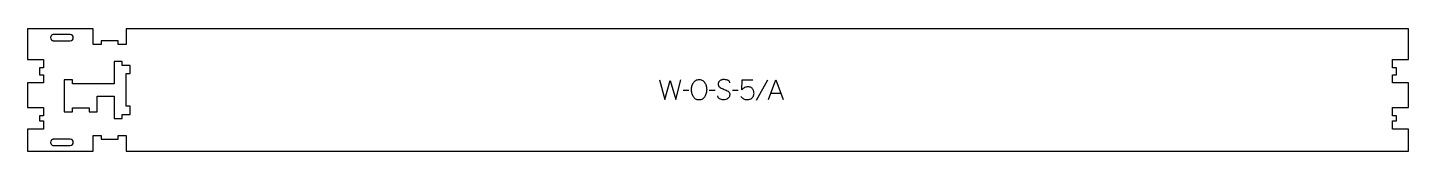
# Model space of a CAD drawing. Extents: x 0 to 2100, y 0 to 186.
import ezdxf

# ---------------------------------------------------------------- set-up
doc = ezdxf.new("R2010")
doc.units = 0
for name, color, linetype in [('1_ANYTOOL_1MMDEEP_LABELS_S', 2, 'CONTINUOUS'), ('3_ANYTOOL_CUTTHROUGH_INSID', 4, 'CONTINUOUS'), ('4_ANYTOOL_CUTTHROUGH_OUTSI', 5, 'CONTINUOUS')]:
    doc.layers.add(name, color=color, linetype=linetype)

msp = doc.modelspace()

# ---------------------------------------------------------------- linework, layer by layer
at = {"layer": '1_ANYTOOL_1MMDEEP_LABELS_S'}
for p, q in [((1125.069295, 107.776212), (1107.88358, 77.004783)), ((1005.326437, 92.133355), (996.540723, 92.047641)), ((1045.355009, 92.133355), (1036.569295, 92.047641)), ((1080.412152, 92.133355), (1071.626437, 92.047641)), ((1130.255009, 87.804783), (1145.169295, 87.804783))]:
    msp.add_line(p, q, dxfattribs=at)
for points in [[(960.969295, 108.247641), (968.68358, 78.247641), (977.126437, 107.347641), (985.612152, 78.247641), (993.112152, 108.247641)], [(1126.78358, 78.247641), (1137.669295, 108.247641), (1148.726437, 78.247641)]]:
    msp.add_lwpolyline(points, dxfattribs=at)
msp.add_lwpolyline([(1021.397866, 108.590498, -0.064784), (1024.071821, 108.242576, -0.088904), (1026.497866, 107.111926, -0.05419), (1028.420431, 105.419796, -0.051179), (1029.947866, 103.361926, -0.041653), (1031.130066, 100.933154, -0.036749), (1031.919295, 98.347641, -0.024892), (1032.377074, 95.728377, -0.030823), (1032.540723, 93.076212, -0.034269), (1032.364203, 90.503715, -0.031918), (1031.849652, 87.976212, -0.031725), (1030.961465, 85.366815, -0.026303), (1029.776437, 82.876212, -0.058719), (1028.252657, 80.714465, -0.077745), (1026.213937, 79.051212, -0.077243), (1023.726949, 78.072374, -0.055252), (1021.055009, 77.776212, -0.054051), (1018.301084, 78.074791, -0.077615), (1015.735366, 79.072641, -0.078558), (1013.660293, 80.759714, -0.060481), (1012.119295, 82.961926, -0.02629), (1010.932634, 85.501146, -0.031299), (1010.04608, 88.158355, -0.031469), (1009.531042, 90.74517, -0.033416), (1009.355009, 93.376212, -0.032847), (1009.533687, 96.093161, -0.035049), (1010.078223, 98.760141, -0.03503), (1010.994197, 101.337179, -0.032231), (1012.247866, 103.769069, -0.062518), (1013.869755, 105.836163, -0.074052), (1015.981795, 107.385141, -0.072322), (1018.608648, 108.316031, -0.049083)], format="xyb", close=True, dxfattribs=at)
for points in [[(1067.597866, 103.661926, 0.071867), (1067.404753, 104.998533, 0.100684), (1066.778223, 106.179783, 0.047558), (1066.30367, 106.656234, 0.038563), (1065.75367, 107.044962, 0.037928), (1065.056482, 107.39243, 0.026634), (1064.319295, 107.647641, 0.028461), (1061.295961, 108.333623, 0.041577), (1058.212152, 108.590498, 0.036938), (1056.709792, 108.479358, 0.041531), (1055.244295, 108.135141, 0.041583), (1053.866918, 107.557932, 0.038125), (1052.597866, 106.769069, 0.057611), (1051.527713, 105.777165, 0.065808), (1050.73358, 104.556569, 0.06469), (1050.256084, 103.097014, 0.046778), (1050.112152, 101.561926, 0.052235), (1050.274508, 100.012084, 0.075448), (1050.819295, 98.561926, 0.076671), (1051.735386, 97.388874, 0.061023), (1052.940723, 96.504783, 0.021951), (1055.969577, 94.977438, 0.018213), (1059.112152, 93.697641, -0.02405), (1062.213636, 92.392178, -0.02981), (1065.155009, 90.761926, -0.068439), (1066.296311, 89.795996, -0.079282), (1067.105009, 88.544069, -0.076308), (1067.530009, 86.965387, -0.047772), (1067.555009, 85.319069, -0.046243), (1067.261774, 83.63811, -0.06359), (1066.612152, 82.067283, -0.064671), (1065.639328, 80.783094, -0.057073), (1064.38358, 79.769069, -0.067522), (1061.415272, 78.406159, -0.070793), (1058.190723, 77.904783, -0.064027), (1055.051708, 78.267298, -0.070447), (1052.126437, 79.447641, -0.054374), (1050.96802, 80.297273, -0.074742), (1050.069295, 81.408355, -0.075199), (1049.546287, 82.714733, -0.057737), (1049.38358, 84.119069)], [(1084.697866, 83.004783, 0.051644), (1086.432904, 80.984871, 0.067529), (1088.587152, 79.436926, 0.067834), (1091.04391, 78.532455, 0.054378), (1093.655009, 78.247641, 0.039344), (1096.638262, 78.482748, 0.059901), (1099.505009, 79.297641, 0.055966), (1100.719815, 79.974644, 0.047768), (1101.77108, 80.888712, 0.046557), (1102.766495, 82.154, 0.031515), (1103.555009, 83.561926, 0.047557), (1104.243301, 85.441307, 0.064093), (1104.497866, 87.419069, 0.035335), (1104.356547, 89.416248, 0.045148), (1103.897866, 91.361926, 0.045692), (1103.14774, 93.073416, 0.046166), (1102.097866, 94.619069, 0.060461), (1100.762958, 95.890624, 0.060801), (1099.162152, 96.804783, 0.059081), (1097.19866, 97.368105, 0.040364), (1095.155009, 97.533355, 0.051634), (1092.574417, 97.266151, 0.068321), (1090.140723, 96.397641, 0.044671), (1087.898938, 94.965487, 0.031916), (1085.897866, 93.204783), (1086.626437, 108.247641), (1102.826437, 108.247641)]]:
    msp.add_lwpolyline(points, format="xyb", dxfattribs=at)
at = {"layer": '3_ANYTOOL_CUTTHROUGH_INSID'}
for points in [[(64.75, 177), (39.009651, 177, 0.12263), (37.35456, 176.587875, 0.106401), (36.040385, 175.480762, 0.09127), (35.253336, 173.956608, 0.148392), (35.253336, 170.543392, 0.09127), (36.040385, 169.019238, 0.106401), (37.35456, 167.912125, 0.12263), (39.009651, 167.5), (64.75, 167.5, 0.414214), (69.5, 172.25, 0.414214)], [(64.75, 8.5, 0.414214), (69.5, 13.25, 0.414214), (64.75, 18), (39.009651, 18, 0.12263), (37.35456, 17.587875, 0.106401), (36.040385, 16.480762, 0.09127), (35.253336, 14.956608, 0.148392), (35.253336, 11.543392, 0.09127), (36.040385, 10.019238, 0.106401), (37.35456, 8.912125, 0.12263), (39.009651, 8.5)]]:
    msp.add_lwpolyline(points, format="xyb", close=True, dxfattribs=at)
msp.add_lwpolyline([(68, 65.588506), (93.5, 65.588506), (93.5, 59.588506), (106, 59.588506), (106, 83.588506), (131.5, 83.588506), (131.5, 49.544253), (144, 49.544253), (144, 55.544253), (149.75, 55.544253), (156, 55.544253), (156, 68.044253), (150, 68.044253), (150, 117.544253), (156, 117.544253), (156, 130.044253), (149.75, 130.044253), (144, 130.044253), (144, 136.044253), (131.5, 136.044253), (131.5, 102.088506), (68, 102.088506), (68, 108.088506), (55.5, 108.088506), (55.5, 59.588506), (68, 59.588506)], close=True, dxfattribs=at)
at = {"layer": '4_ANYTOOL_CUTTHROUGH_OUTSI'}
msp.add_lwpolyline([(2099.5, 185.5), (1949.75, 185.5), (1649.75, 185.5), (1349.75, 185.5), (1049.75, 185.5), (449.75, 185.5), (150, 185.5), (150, 161.75, -0.414214), (149.75, 161.5), (137.75, 161.5, -0.414214), (137.5, 161.75), (137.5, 167.5), (112, 167.5), (112, 161.75, -0.414214), (111.75, 161.5), (99.75, 161.5, -0.414214), (99.5, 161.75), (99.5, 185.5), (0, 185.5), (0, 139), (23.75, 139, -0.414214), (24, 138.75), (24, 126.75, -0.414214), (23.75, 126.5), (18, 126.5), (18, 116), (23.75, 116, -0.414214), (24, 115.75), (24, 103.75, -0.414214), (23.75, 103.5), (0, 103.5), (0, 66.089), (23.75, 66.089, -0.414214), (24, 65.839), (24, 53.839, -0.414214), (23.75, 53.589), (18, 53.589), (18, 46), (23.75, 46, -0.414214), (24, 45.75), (24, 33.75, -0.414214), (23.75, 33.5), (0, 33.5), (0, 0), (99.5, 0), (99.5, 23.75, -0.414214), (99.75, 24), (111.75, 24, -0.414214), (112, 23.75), (112, 18), (137.5, 18), (137.5, 23.75, -0.414214), (137.75, 24), (149.75, 24, -0.414214), (150, 23.75), (150, 0), (449.75, 0), (749.75, 0), (1649.75, 0), (1949.75, 0), (2099.5, 0), (2099.5, 33.5), (2075.75, 33.5, -0.414214), (2075.5, 33.75), (2075.5, 45.75, -0.414214), (2075.75, 46), (2081.5, 46), (2081.5, 53.589), (2075.75, 53.589, -0.414214), (2075.5, 53.839), (2075.5, 65.839, -0.414214), (2075.75, 66.089), (2099.5, 66.089), (2099.5, 103.5), (2075.75, 103.5, -0.414214), (2075.5, 103.75), (2075.5, 115.75, -0.414214), (2075.75, 116), (2081.5, 116), (2081.5, 126.5), (2075.75, 126.5, -0.414214), (2075.5, 126.75), (2075.5, 138.75, -0.414214), (2075.75, 139), (2099.5, 139)], format="xyb", close=True, dxfattribs=at)

doc.saveas('drawing.dxf')
